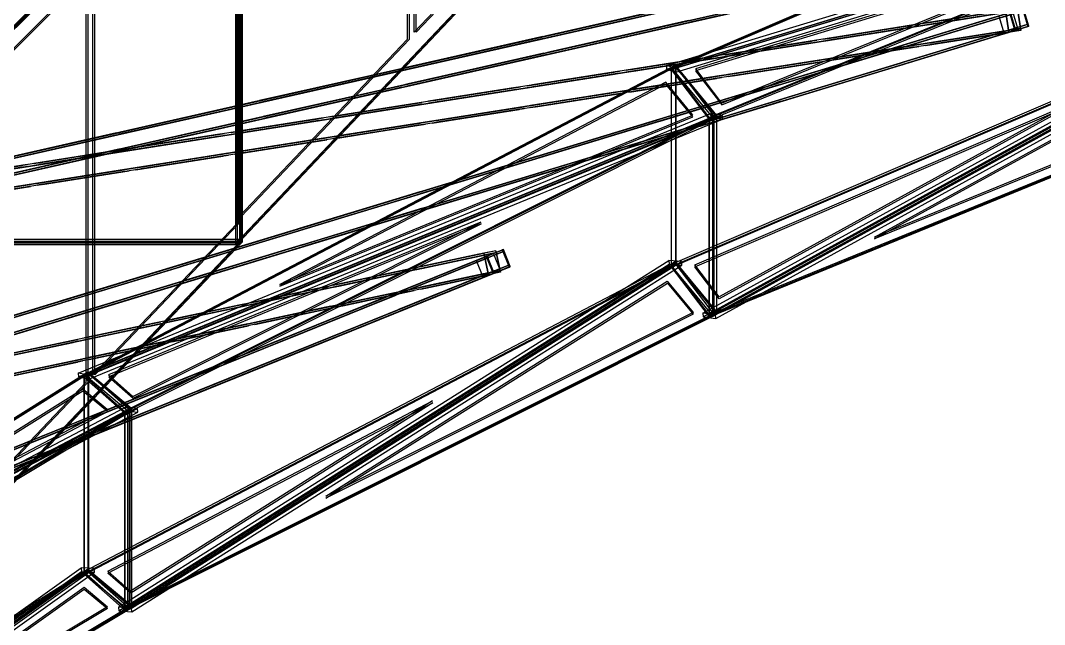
# Model space of a CAD drawing. Header units: millimetres. Extents: x -52000 to 48850, y -48850 to 51750.
# Drawn here: x -29359 to -21016, y -34283 to -29359 of the extents above; entities that cross this region are included whole.
import ezdxf

# ---------------------------------------------------------------- set-up
doc = ezdxf.new("R2010")
doc.units = ezdxf.units.MM
doc.layers.add('D-STR-STRC', color=7, linetype='Continuous', lineweight=25)

msp = doc.modelspace()

# ---------------------------------------------------------------- linework, layer by layer
at = {"layer": 'D-STR-STRC'}
for points in [[(-31179.5, -27590.5), (-31179.5, -31179.5), (-26661.6, -26661.6), (-26661.6, -23312.5)], [(-31164.6, -27590.5), (-31164.6, -31179.5), (-26646.6, -26661.6), (-26646.6, -23312.5)], [(-27605.6, -31179.5), (-27605.6, -27590.5), (-23327.6, -23312.5), (-23327.6, -26661.6)], [(-27590.5, -31179.5), (-27590.5, -27590.5), (-23312.5, -23312.5), (-23312.5, -26661.6)], [(-26151.1, -29455), (-26151.1, -26324.6), (-24782, -24951.3), (-24782, -28013.2)], [(-26136.1, -29455), (-26136.1, -26324.6), (-24766.9, -24951.3), (-24766.9, -28013.2)], [(-27577.1, -30956.7), (-27577.1, -27754.9), (-26208, -26381.6), (-26208, -29514.9)], [(-27562, -30956.7), (-27562, -27754.9), (-26192.9, -26381.6), (-26192.9, -29514.9)], [(-31257.2, -35055.1), (-31257.2, -31242.2), (-27567.3, -27552.3), (-27567.3, -31165.2)], [(-31242.2, -35055.1), (-31242.2, -31242.2), (-27552.3, -27552.3), (-27552.3, -31165.2)], [(-31184.9, -31184.9), (-27572.4, -31184.9), (-27572.4, -27572.4), (-31184.9, -27572.4)], [(-31178.8, -31178.8), (-27591.2, -31178.8), (-27591.2, -27591.2), (-31178.8, -27591.2)], [(-31164.5, -31164.5), (-27553, -31164.5), (-27553, -27553), (-31164.5, -27553)], [(-31158.9, -31158.9), (-27572.3, -31158.9), (-27572.3, -27572.3), (-31158.9, -27572.3)], [(-30930.1, -30807.6), (-30845.5, -30788.5), (-16952, -27648.8), (-17036.6, -27667.9)], [(-30926.5, -30823.2), (-30842, -30804.1), (-16948.5, -27664.4), (-17033.1, -27683.5)], [(-24058.6, -29744.5), (-18919.7, -28182.8), (-19232.1, -27673.1)], [(-24057.7, -29759.7), (-18918.8, -28198), (-19231.2, -27688.3)], [(-30900.5, -30938.3), (-30816, -30919.2), (-16922.5, -27779.5), (-17007.1, -27798.6)], [(-28768.1, -32247.8), (-28768.1, -28936.3), (-27596.5, -27761.6), (-27596.5, -31015.9)], [(-28753.1, -32247.8), (-28753.1, -28936.3), (-27581.5, -27761.6), (-27581.5, -31015.9)], [(-30897, -30954), (-30812.4, -30934.8), (-16919, -27795.1), (-17003.5, -27814.2)], [(-24058.6, -29744.5), (-23746.2, -30154.7), (-18919.7, -28182.8)], [(-24057.6, -29759.8), (-23745.2, -30169.9), (-18918.7, -28198.1)], [(-23859.5, -29753.2), (-23647.2, -30031.9), (-20366.6, -28691.7)], [(-23858.5, -29768.4), (-23646.1, -30047.2), (-20365.6, -28706.9)], [(-29998.1, -33541.1), (-29998.1, -30169.6), (-28826.5, -28994.9), (-28826.5, -32309.2)], [(-29983, -33541.1), (-29983, -30169.6), (-28811.5, -28994.9), (-28811.5, -32309.2)], [(-23882.5, -29368.8), (-22806.9, -29125.7), (-22754.2, -29113.8)], [(-23904, -29373.6), (-23851.3, -29361.7), (-22775.7, -29118.6)], [(-32979.5, -32846.5), (-32866, -32812), (-21187.3, -29262), (-21300.8, -29296.5)], [(-32974.9, -32861.8), (-32861.4, -32827.3), (-21182.6, -29277.3), (-21296.1, -29311.9)], [(-21233.7, -29278), (-21233.7, -29278), (-30882.8, -30798.1), (-30882.8, -30798.1)], [(-25094.9, -29489), (-25042.1, -29477.1), (-23966.5, -29234)], [(-25091.3, -29504.6), (-25038.6, -29492.7), (-23963, -29249.6)], [(-25073.3, -29484.1), (-23997.7, -29241), (-23945, -29229.1)], [(-25069.8, -29499.7), (-23994.2, -29256.6), (-23941.5, -29244.7)], [(-23747.3, -31759.4), (-24059.7, -31349.3), (-19233.2, -29277.9)], [(-23747.1, -31759.5), (-19233, -29277.9), (-18920.6, -29787.6)], [(-21376.5, -29284.2), (-22013.1, -29384.5), (-22013.1, -29384.5)], [(-21335, -29277.7), (-21335, -29277.7), (-21971.7, -29378)], [(-21307, -29455.5), (-21335, -29277.7), (-21335, -29277.7), (-21307, -29455.5)], [(-21300.8, -29296.5), (-21257.2, -29440.1), (-21143.7, -29405.6), (-21187.3, -29262)], [(-21208.2, -29440), (-21236.2, -29262.1), (-21236.2, -29262.1), (-21208.2, -29440)], [(-21194.8, -29264.3), (-21151.2, -29407.9), (-21143.7, -29405.6), (-21187.3, -29262)], [(-25065.3, -29619.7), (-25012.6, -29607.8), (-23937, -29364.7)], [(-25043.8, -29614.8), (-23968.2, -29371.7), (-23915.5, -29359.8)], [(-23746.2, -31774.7), (-24058.6, -31364.5), (-19232.1, -29293.1)], [(-23746.2, -31774.7), (-19232.1, -29293.1), (-18919.7, -29802.8)], [(-22222.2, -29576.6), (-22151.5, -29555.1), (-21319.3, -29302.2)], [(-22217.6, -29591.9), (-22146.8, -29570.4), (-21314.6, -29317.5)], [(-22205.7, -29571.6), (-21373.5, -29318.7), (-21302.8, -29297.1)], [(-22201.1, -29586.9), (-21368.9, -29334), (-21298.1, -29312.5)], [(-21374, -29300.1), (-22010.7, -29400.4), (-22010.7, -29400.4)], [(-21332.5, -29293.5), (-21332.5, -29293.5), (-21969.2, -29393.8)], [(-21388.7, -29323.3), (-21345, -29466.8), (-21231.5, -29432.3), (-21275.2, -29288.8)], [(-21300.8, -29296.5), (-21257.2, -29440.1), (-21249.6, -29437.8), (-21293.2, -29294.2)], [(-32940.6, -32974.7), (-32827.1, -32940.2), (-21148.3, -29390.2), (-21261.8, -29424.8)], [(-32935.9, -32990), (-32822.4, -32955.5), (-21143.7, -29405.6), (-21257.2, -29440.1)], [(-21210.7, -29424.1), (-21210.7, -29424.1), (-30859.7, -30944.3), (-30859.7, -30944.3)], [(-25061.8, -29635.3), (-25009.1, -29623.4), (-23933.5, -29380.3)], [(-25040.3, -29630.4), (-23964.7, -29387.3), (-23912, -29375.4)], [(-22109, -29399.6), (-22817.2, -29511.2), (-22817.2, -29511.2)], [(-22106.5, -29415.5), (-22814.7, -29527), (-22814.7, -29527)], [(-22067.5, -29393.1), (-22067.5, -29393.1), (-22775.7, -29504.7)], [(-22065, -29408.9), (-22065, -29408.9), (-22773.3, -29520.5)], [(-22400.8, -31124.7), (-19325.7, -29434.2), (-19112.9, -29781.4)], [(-22400, -31139.9), (-19324.8, -29449.4), (-19112, -29796.6)], [(-22183.3, -29704.8), (-22112.5, -29683.3), (-21280.3, -29430.4)], [(-22178.6, -29720.1), (-22107.9, -29698.6), (-21275.7, -29445.7)], [(-22166.7, -29699.8), (-21334.6, -29446.9), (-21263.8, -29425.4)], [(-22162.1, -29715.1), (-21329.9, -29462.2), (-21259.2, -29440.7)], [(-21351, -29446.2), (-21987.6, -29546.6), (-21987.6, -29546.6)], [(-21309.5, -29439.7), (-21309.5, -29439.7), (-21946.1, -29540)], [(-26252.6, -29750.6), (-26199.9, -29738.7), (-25124.3, -29495.6)], [(-26249.1, -29766.2), (-26196.4, -29754.3), (-25120.8, -29511.2)], [(-26231.1, -29745.7), (-25155.5, -29502.7), (-25102.8, -29490.8)], [(-26227.6, -29761.4), (-25152, -29518.3), (-25099.3, -29506.4)], [(-22913.1, -29526.3), (-23621.3, -29637.9), (-23621.3, -29637.9)], [(-22871.6, -29519.8), (-22871.6, -29519.8), (-23579.8, -29631.4)], [(-21348.5, -29462.1), (-21985.1, -29562.4), (-21985.1, -29562.4)], [(-21307, -29455.5), (-21307, -29455.5), (-21943.6, -29555.8)], [(-22910.6, -29542.1), (-23618.8, -29653.7), (-23618.8, -29653.7)], [(-22869.1, -29535.6), (-22869.1, -29535.6), (-23577.3, -29647.2)], [(-23195.5, -29872.5), (-23124.7, -29850.9), (-22228.8, -29578.6)], [(-23190.8, -29887.8), (-23120.1, -29866.3), (-22224.2, -29593.9)], [(-23178.9, -29867.4), (-22283.1, -29595.1), (-22212.3, -29573.6)], [(-23174.3, -29882.7), (-22278.4, -29610.4), (-22207.6, -29588.9)], [(-22083.4, -29561.6), (-22791.7, -29673.2), (-22791.7, -29673.2)], [(-22081, -29577.5), (-22789.2, -29689), (-22789.2, -29689)], [(-22042, -29555.1), (-22042, -29555.1), (-22750.2, -29666.7)], [(-22039.5, -29570.9), (-22039.5, -29570.9), (-22747.7, -29682.5)], [(-26223.1, -29881.3), (-26170.4, -29869.4), (-25094.8, -29626.3)], [(-26219.6, -29896.9), (-26166.9, -29885), (-25091.3, -29641.9)], [(-26201.6, -29876.5), (-25126, -29633.4), (-25073.3, -29621.5)], [(-26198.1, -29892.1), (-25122.5, -29649), (-25069.7, -29637.1)], [(-23717.1, -29653), (-24425.4, -29764.6), (-24425.4, -29764.6)], [(-23714.6, -29668.8), (-24422.9, -29780.4), (-24422.9, -29780.4)], [(-23675.6, -29646.5), (-23675.6, -29646.5), (-24383.9, -29758.1)], [(-23673.2, -29662.3), (-23673.2, -29662.3), (-24381.4, -29773.9)], [(-22887.5, -29688.3), (-23595.8, -29799.9), (-23595.8, -29799.9)], [(-22846, -29681.8), (-22846, -29681.8), (-23554.3, -29793.4)], [(-22843.6, -29697.6), (-22843.6, -29697.6), (-23551.8, -29809.2)], [(-28843.3, -32249.3), (-23684.6, -30132.3), (-24022.9, -29722.1)], [(-28842.1, -32264.5), (-23683.4, -30147.5), (-24021.8, -29737.3)], [(-27410.4, -30012.3), (-27357.7, -30000.3), (-26282.1, -29757.3)], [(-27406.9, -30027.9), (-27354.2, -30015.9), (-26278.6, -29772.9)], [(-27388.9, -30007.4), (-26313.3, -29764.3), (-26260.6, -29752.4)], [(-27385.4, -30023), (-26309.8, -29779.9), (-26257.1, -29768)], [(-24521.2, -29779.7), (-25229.5, -29891.3), (-25229.5, -29891.3)], [(-24479.7, -29773.2), (-24479.7, -29773.2), (-25188, -29884.7)], [(-24094.8, -29755.4), (-24019.5, -29779.3), (-24021.4, -29748.9), (-24096.7, -29724.9)], [(-24054.3, -31370.1), (-24054.3, -29750.1), (-24058.6, -29744.5), (-24058.6, -31364.5)], [(-23746.3, -31773.8), (-23746.4, -30155.3), (-24058.5, -29745.3), (-24058.4, -31363.9)], [(-23718.7, -31768.5), (-23718.8, -30150), (-24056.8, -29740.8), (-24056.7, -31359.3)], [(-24018.2, -31347.8), (-24018.2, -29727.8), (-24022.9, -29722.1), (-24022.9, -31342.1)], [(-23684.7, -31751.4), (-23684.8, -30132.9), (-24022.8, -29722.9), (-24022.7, -31341.5)], [(-23707.7, -31758.1), (-23707.8, -30139.5), (-24019.9, -29728.8), (-24019.8, -31347.3)], [(-22885, -29704.1), (-23593.3, -29815.7), (-23593.3, -29815.7)], [(-23156.5, -30000.7), (-23085.7, -29979.2), (-22189.8, -29706.8)], [(-23151.8, -30016), (-23081.1, -29994.5), (-22185.2, -29722.1)], [(-23140, -29995.6), (-22244.1, -29723.3), (-22173.3, -29701.8)], [(-23135.3, -30011), (-22239.4, -29738.6), (-22168.7, -29717.1)], [(-27245.8, -31510.8), (-23881.3, -30130.1), (-24101.9, -29862.6)], [(-24518.7, -29795.5), (-25227, -29907.1), (-25227, -29907.1)], [(-24477.2, -29789), (-24477.2, -29789), (-25185.5, -29900.5)], [(-23691.6, -29815), (-24399.9, -29926.6), (-24399.9, -29926.6)], [(-23689.1, -29830.8), (-24397.4, -29942.4), (-24397.4, -29942.4)], [(-23650.1, -29808.5), (-23650.1, -29808.5), (-24358.4, -29920.1)], [(-23647.6, -29824.3), (-23647.6, -29824.3), (-24355.9, -29935.9)], [(-27380.9, -30143), (-27328.2, -30131), (-26252.6, -29888)], [(-27377.4, -30158.6), (-27324.7, -30146.7), (-26249, -29903.6)], [(-27359.4, -30138.1), (-26283.8, -29895), (-26231.1, -29883.1)], [(-27355.9, -30153.7), (-26280.2, -29910.6), (-26227.5, -29898.7)], [(-27244.6, -31526), (-23880.1, -30145.3), (-24100.8, -29877.8)], [(-25325.3, -29906.4), (-26033.6, -30018), (-26033.6, -30018)], [(-25322.8, -29922.2), (-26031.1, -30033.8), (-26031.1, -30033.8)], [(-25283.8, -29899.8), (-25283.8, -29899.8), (-25992.1, -30011.4)], [(-25281.3, -29915.6), (-25281.3, -29915.6), (-25989.6, -30027.2)], [(-24495.7, -29941.7), (-25204, -30053.3), (-25204, -30053.3)], [(-24454.2, -29935.2), (-24454.2, -29935.2), (-25162.5, -30046.7)], [(-24451.7, -29951), (-24451.7, -29951), (-25160, -30062.6)], [(-24168.7, -30168.3), (-24097.9, -30146.8), (-23202, -29874.5)], [(-24164, -30183.6), (-24093.3, -30162.1), (-23197.4, -29889.8)], [(-24152.2, -30163.3), (-23256.3, -29890.9), (-23185.5, -29869.4)], [(-24147.5, -30178.6), (-23251.6, -29906.3), (-23180.9, -29884.7)], [(-28568.2, -30273.9), (-28515.5, -30262), (-27439.9, -30018.9)], [(-28564.7, -30289.5), (-28512, -30277.6), (-27436.4, -30034.5)], [(-28546.7, -30269), (-27471.1, -30026), (-27418.4, -30014.1)], [(-28543.2, -30284.6), (-27467.6, -30041.6), (-27414.9, -30029.7)], [(-26129.4, -30033.1), (-26837.7, -30144.6), (-26837.7, -30144.6)], [(-26087.9, -30026.5), (-26087.9, -30026.5), (-26796.2, -30138.1)], [(-24493.2, -29957.5), (-25201.5, -30069.1), (-25201.5, -30069.1)], [(-24129.7, -30296.5), (-24059, -30275), (-23163.1, -30002.7)], [(-24125.1, -30311.8), (-24054.3, -30290.3), (-23158.4, -30018)], [(-24113.2, -30291.5), (-23217.3, -30019.2), (-23146.6, -29997.6)], [(-24108.6, -30306.8), (-23212.7, -30034.5), (-23141.9, -30013)], [(-23666.3, -31612.5), (-23865.7, -31350.8), (-20785.4, -30028.8)], [(-26126.9, -30048.9), (-26835.2, -30160.4), (-26835.2, -30160.4)], [(-26085.4, -30042.3), (-26085.4, -30042.3), (-26793.7, -30153.9)], [(-25299.8, -30068.4), (-26008, -30180), (-26008, -30180)], [(-25297.3, -30084.2), (-26005.6, -30195.8), (-26005.6, -30195.8)], [(-25258.3, -30061.8), (-25258.3, -30061.8), (-25966.6, -30173.4)], [(-25255.8, -30077.6), (-25255.8, -30077.6), (-25964.1, -30189.2)], [(-23665.2, -31627.8), (-23864.6, -31366), (-20784.4, -30044.1)], [(-23727.3, -30146), (-23638.3, -30164.1), (-23640.7, -30133.7), (-23729.7, -30115.6)], [(-28843.3, -32249.3), (-28504.9, -32548), (-23684.6, -30132.3)], [(-28842, -32264.5), (-28503.6, -32563.2), (-23683.3, -30147.5)], [(-28538.7, -30404.6), (-28486, -30392.7), (-27410.4, -30149.6)], [(-28535.2, -30420.2), (-28482.4, -30408.3), (-27406.8, -30165.2)], [(-28517.2, -30399.7), (-27441.6, -30156.7), (-27388.8, -30144.8)], [(-28513.6, -30415.3), (-27438, -30172.3), (-27385.3, -30160.4)], [(-26933.5, -30159.7), (-27641.7, -30271.3), (-27641.7, -30271.3)], [(-26931, -30175.5), (-27639.3, -30287.1), (-27639.3, -30287.1)], [(-26892, -30153.2), (-26892, -30153.2), (-27600.3, -30264.8)], [(-26889.5, -30169), (-26889.5, -30169), (-27597.8, -30280.6)], [(-26103.9, -30195.1), (-26812.1, -30306.6), (-26812.1, -30306.6)], [(-26062.4, -30188.5), (-26062.4, -30188.5), (-26770.6, -30300.1)], [(-25141.9, -30464.1), (-25071.2, -30442.6), (-24175.3, -30170.3)], [(-25137.3, -30479.4), (-25066.5, -30457.9), (-24170.6, -30185.6)], [(-25125.4, -30459.1), (-24229.5, -30186.8), (-24158.8, -30165.3)], [(-25120.8, -30474.4), (-24224.9, -30202.1), (-24154.1, -30180.6)], [(-23750.5, -30149.1), (-23750.5, -31769.1), (-23746.2, -31774.7), (-23746.2, -30154.7)], [(-23689.2, -30126.6), (-23689.2, -31746.6), (-23684.6, -31752.3), (-23684.6, -30132.3)], [(-29726, -30535.5), (-29673.3, -30523.6), (-28597.7, -30280.6)], [(-29704.5, -30530.7), (-28628.9, -30287.6), (-28576.2, -30275.7)], [(-27696.1, -30279.9), (-27696.1, -30279.9), (-28404.3, -30391.5)], [(-26101.4, -30210.9), (-26809.6, -30322.5), (-26809.6, -30322.5)], [(-26059.9, -30204.3), (-26059.9, -30204.3), (-26768.2, -30315.9)], [(-29722.5, -30551.1), (-29669.8, -30539.2), (-28594.2, -30296.2)], [(-29701, -30546.3), (-28625.4, -30303.2), (-28572.6, -30291.3)], [(-27737.6, -30286.4), (-28445.8, -30398), (-28445.8, -30398)], [(-27735.1, -30302.2), (-28443.3, -30413.8), (-28443.3, -30413.8)], [(-27693.6, -30295.7), (-27693.6, -30295.7), (-28401.8, -30407.3)], [(-26908, -30321.7), (-27616.2, -30433.3), (-27616.2, -30433.3)], [(-26905.5, -30337.5), (-27613.7, -30449.1), (-27613.7, -30449.1)], [(-26866.5, -30315.2), (-26866.5, -30315.2), (-27574.7, -30426.8)], [(-26864, -30331), (-26864, -30331), (-27572.2, -30442.6)], [(-25102.9, -30592.3), (-25032.2, -30570.8), (-24136.3, -30298.5)], [(-25098.3, -30607.6), (-25027.5, -30586.1), (-24131.6, -30313.8)], [(-25086.4, -30587.3), (-24190.5, -30315), (-24119.8, -30293.5)], [(-25081.8, -30602.6), (-24185.9, -30330.3), (-24115.1, -30308.8)], [(-29696.5, -30666.2), (-29643.8, -30654.3), (-28568.1, -30411.3)], [(-29692.9, -30681.9), (-29640.2, -30669.9), (-28564.6, -30426.9)], [(-29675, -30661.4), (-28599.3, -30418.3), (-28546.6, -30406.4)], [(-29671.4, -30677), (-28595.8, -30433.9), (-28543.1, -30422)], [(-28541.6, -30413.1), (-29249.9, -30524.7), (-29249.9, -30524.7)], [(-28539.2, -30428.9), (-29247.4, -30540.5), (-29247.4, -30540.5)], [(-28500.2, -30406.6), (-28500.2, -30406.6), (-29208.4, -30518.2)], [(-28497.7, -30422.4), (-28497.7, -30422.4), (-29205.9, -30534)], [(-27712, -30448.4), (-28420.3, -30560), (-28420.3, -30560)], [(-27670.5, -30441.9), (-27670.5, -30441.9), (-28378.8, -30553.5)], [(-29304.2, -30533.3), (-29304.2, -30533.3), (-30012.5, -30644.8)], [(-27709.5, -30464.2), (-28417.8, -30575.8), (-28417.8, -30575.8)], [(-27668.1, -30457.7), (-27668.1, -30457.7), (-28376.3, -30569.3)], [(-26115.1, -30759.9), (-26044.4, -30738.4), (-25148.5, -30466.1)], [(-26110.5, -30775.2), (-26039.7, -30753.7), (-25143.8, -30481.4)], [(-26098.6, -30754.9), (-25202.7, -30482.6), (-25132, -30461.1)], [(-26094, -30770.2), (-25198.1, -30497.9), (-25127.3, -30476.4)], [(-29345.7, -30539.8), (-30054, -30651.4), (-30054, -30651.4)], [(-29343.2, -30555.6), (-30051.5, -30667.2), (-30051.5, -30667.2)], [(-29301.8, -30549.1), (-29301.8, -30549.1), (-30010, -30660.6)], [(-28516.1, -30575.1), (-29224.4, -30686.7), (-29224.4, -30686.7)], [(-28513.6, -30590.9), (-29221.9, -30702.5), (-29221.9, -30702.5)], [(-28474.6, -30568.6), (-28474.6, -30568.6), (-29182.9, -30680.2)], [(-28472.1, -30584.4), (-28472.1, -30584.4), (-29180.4, -30696)], [(-26076.2, -30888.1), (-26005.4, -30866.6), (-25109.5, -30594.3)], [(-26071.5, -30903.5), (-26000.8, -30881.9), (-25104.9, -30609.6)], [(-26059.7, -30883.1), (-25163.8, -30610.8), (-25093, -30589.3)], [(-26055, -30898.4), (-25159.1, -30626.1), (-25088.4, -30604.6)], [(-29320.2, -30701.8), (-30028.5, -30813.4), (-30028.5, -30813.4)], [(-29278.7, -30695.3), (-29278.7, -30695.3), (-29987, -30806.8)], [(-29317.7, -30717.6), (-30026, -30829.2), (-30026, -30829.2)], [(-29276.2, -30711.1), (-29276.2, -30711.1), (-29984.5, -30822.6)], [(-27088.4, -31055.8), (-27017.6, -31034.3), (-26121.7, -30761.9)], [(-27083.7, -31071.1), (-27013, -31049.6), (-26117.1, -30777.2)], [(-27071.9, -31050.7), (-26176, -30778.4), (-26105.2, -30756.9)], [(-27067.2, -31066.1), (-26171.3, -30793.7), (-26100.6, -30772.2)], [(-27049.4, -31184), (-26978.7, -31162.5), (-26082.8, -30890.1)], [(-27044.8, -31199.3), (-26974, -31177.8), (-26078.1, -30905.5)], [(-27032.9, -31179), (-26137, -30906.6), (-26066.2, -30885.1)], [(-27028.2, -31194.3), (-26132.3, -30921.9), (-26061.6, -30900.4)], [(-28641.3, -32247.4), (-28442.4, -32423), (-25608.1, -31002.6)], [(-28640.1, -32262.6), (-28441.1, -32438.2), (-25606.8, -31017.8)], [(-28061.6, -31351.6), (-27990.9, -31330.1), (-27095, -31057.8)], [(-28057, -31366.9), (-27986.2, -31345.4), (-27090.3, -31073.1)], [(-28045.1, -31346.6), (-27149.2, -31074.3), (-27078.4, -31052.7)], [(-28040.4, -31361.9), (-27144.5, -31089.6), (-27073.8, -31068.1)], [(-31179.5, -31179.5), (-27590.5, -31179.5), (-27590.5, -31159.5), (-31179.5, -31159.5)], [(-31165.2, -31165.2), (-27552.3, -31165.2), (-27552.3, -31145.2), (-31165.2, -31145.2)], [(-28022.6, -31479.8), (-27951.9, -31458.3), (-27056, -31186)], [(-28018, -31495.1), (-27947.2, -31473.6), (-27051.3, -31201.3)], [(-28006.1, -31474.8), (-27110.2, -31202.5), (-27039.5, -31181)], [(-28001.5, -31490.1), (-27105.6, -31217.8), (-27034.8, -31196.3)], [(-35405.7, -35266.3), (-35265.3, -35209.4), (-25424.6, -31225.6), (-25565, -31282.5)], [(-35399.7, -35281.1), (-35259.3, -35224.3), (-25418.6, -31240.5), (-25559, -31297.3)], [(-25482, -31251.2), (-25482, -31251.2), (-32916.3, -32828.6), (-32916.3, -32828.6)], [(-26328.9, -31591.7), (-26241.4, -31556.3), (-25549.7, -31276.3)], [(-26318, -31587.3), (-25626.3, -31307.3), (-25538.8, -31271.9)], [(-26311.9, -31602.1), (-25620.3, -31322.1), (-25532.8, -31286.7)], [(-25624.3, -31265), (-26134.3, -31373.2), (-26134.3, -31373.2)], [(-25620.9, -31280.7), (-26131, -31388.9), (-26131, -31388.9)], [(-25583.2, -31256.3), (-25583.2, -31256.3), (-26093.2, -31364.5)], [(-25579.8, -31272), (-25579.8, -31272), (-26089.9, -31380.2)], [(-25645, -31314.9), (-25588.7, -31453.9), (-25448.3, -31397.1), (-25504.6, -31258)], [(-25545.8, -31432.4), (-25583.2, -31256.3), (-25583.2, -31256.3), (-25545.8, -31432.4)], [(-25565, -31282.5), (-25508.7, -31421.5), (-25368.3, -31364.7), (-25424.6, -31225.6)], [(-25565, -31282.5), (-25508.7, -31421.5), (-25499.4, -31417.7), (-25555.7, -31278.7)], [(-25448, -31411.6), (-25485.3, -31235.5), (-25485.3, -31235.5), (-25448, -31411.6)], [(-25434, -31229.4), (-25377.7, -31368.5), (-25368.3, -31364.7), (-25424.6, -31225.6)], [(-35355.4, -35390.5), (-35215, -35333.6), (-25374.3, -31349.8), (-25514.7, -31406.7)], [(-35349.4, -35405.3), (-35209, -35348.5), (-25368.3, -31364.7), (-25508.7, -31421.5)], [(-29034.8, -31647.4), (-28964.1, -31625.9), (-28068.2, -31353.6)], [(-29030.2, -31662.7), (-28959.4, -31641.2), (-28063.5, -31368.9)], [(-29018.3, -31642.4), (-28122.4, -31370.1), (-28051.7, -31348.6)], [(-29013.7, -31657.7), (-28117.8, -31385.4), (-28047, -31363.9)], [(-28506.2, -34152.8), (-28844.5, -33854.1), (-24024.2, -31326.9)], [(-28504.9, -34168), (-28843.3, -33869.3), (-24022.9, -31342.1)], [(-28506, -34152.8), (-24024, -31326.9), (-23685.7, -31737.1)], [(-28504.9, -34168), (-24022.9, -31342.1), (-23684.6, -31752.3)], [(-26322.9, -31606.6), (-26235.4, -31571.1), (-25543.7, -31291.1)], [(-23972.2, -31324.3), (-24077.2, -31314.3), (-24074.9, -31344.7), (-23969.8, -31354.7)], [(-25451.3, -31396), (-25451.3, -31396), (-32885.6, -32973.4), (-32885.6, -32973.4)], [(-26229.2, -31393.4), (-26810.1, -31516.6), (-26810.1, -31516.6)], [(-26225.9, -31409), (-26806.8, -31532.3), (-26806.8, -31532.3)], [(-26188.1, -31384.7), (-26188.1, -31384.7), (-26769.1, -31507.9)], [(-26184.8, -31400.3), (-26184.8, -31400.3), (-26765.7, -31523.6)], [(-26278.6, -31715.9), (-26191.1, -31680.5), (-25499.4, -31400.5)], [(-26272.6, -31730.8), (-26185.1, -31695.3), (-25493.4, -31415.3)], [(-26267.7, -31711.5), (-25576, -31431.5), (-25488.5, -31396.1)], [(-26261.7, -31726.3), (-25570, -31446.3), (-25482.5, -31410.9)], [(-25590.2, -31425.4), (-26100.3, -31533.7), (-26100.3, -31533.7)], [(-25586.9, -31441.1), (-26096.9, -31549.3), (-26096.9, -31549.3)], [(-25549.1, -31416.7), (-25549.1, -31416.7), (-26059.2, -31524.9)], [(-25545.8, -31432.4), (-25545.8, -31432.4), (-26055.8, -31540.6)], [(-28995.9, -31775.6), (-28925.1, -31754.1), (-28029.2, -31481.8)], [(-28991.2, -31790.9), (-28920.5, -31769.4), (-28024.6, -31497.1)], [(-28979.4, -31770.6), (-28083.5, -31498.3), (-28012.7, -31476.8)], [(-28974.7, -31785.9), (-28078.8, -31513.6), (-28008, -31492.1)], [(-26905, -31536.8), (-27486, -31660), (-27486, -31660)], [(-26863.9, -31528), (-26863.9, -31528), (-27444.9, -31651.3)], [(-26871.4, -33237.8), (-24089.4, -31483.7), (-23879.3, -31738.3)], [(-26870.3, -33253), (-24088.3, -31498.9), (-23878.2, -31753.5)], [(-26901.7, -31552.4), (-27482.7, -31675.7), (-27482.7, -31675.7)], [(-26860.6, -31543.7), (-26860.6, -31543.7), (-27441.6, -31667)], [(-27149, -31923.7), (-27061.4, -31888.3), (-26311.8, -31584.8)], [(-27143, -31938.5), (-27055.4, -31903.1), (-26305.8, -31599.6)], [(-27138, -31919.3), (-26388.4, -31615.8), (-26300.8, -31580.4)], [(-27132, -31934.1), (-26382.4, -31630.6), (-26294.8, -31595.2)], [(-26195.1, -31553.8), (-26776.1, -31677.1), (-26776.1, -31677.1)], [(-26191.8, -31569.4), (-26772.8, -31692.7), (-26772.8, -31692.7)], [(-26154.1, -31545.1), (-26154.1, -31545.1), (-26735, -31668.3)], [(-26150.7, -31560.7), (-26150.7, -31560.7), (-26731.7, -31684)], [(-30008.1, -31943.2), (-29937.3, -31921.7), (-29041.4, -31649.4)], [(-30003.4, -31958.6), (-29932.7, -31937), (-29036.8, -31664.7)], [(-29991.6, -31938.2), (-29095.7, -31665.9), (-29024.9, -31644.4)], [(-29986.9, -31953.5), (-29091, -31681.2), (-29020.2, -31659.7)], [(-27580.9, -31680.2), (-28161.8, -31803.4), (-28161.8, -31803.4)], [(-27577.6, -31695.8), (-28158.5, -31819.1), (-28158.5, -31819.1)], [(-27539.8, -31671.4), (-27539.8, -31671.4), (-28120.7, -31794.7)], [(-27536.5, -31687.1), (-27536.5, -31687.1), (-28117.4, -31810.4)], [(-26871, -31697.2), (-27451.9, -31820.5), (-27451.9, -31820.5)], [(-26829.9, -31688.5), (-26829.9, -31688.5), (-27410.9, -31811.7)], [(-29969.1, -32071.5), (-29898.3, -32049.9), (-29002.4, -31777.6)], [(-29952.6, -32066.4), (-29056.7, -31794.1), (-28985.9, -31772.6)], [(-26867.7, -31712.8), (-27448.6, -31836.1), (-27448.6, -31836.1)], [(-26826.6, -31704.1), (-26826.6, -31704.1), (-27407.5, -31827.4)], [(-27098.7, -32047.9), (-27011.2, -32012.5), (-26261.5, -31709)], [(-27092.7, -32062.7), (-27005.1, -32027.3), (-26255.5, -31723.8)], [(-27087.7, -32043.5), (-26338.1, -31740), (-26250.5, -31704.6)], [(-27081.7, -32058.3), (-26332.1, -31754.8), (-26244.5, -31719.4)], [(-23696.8, -31758.5), (-23798.6, -31745.2), (-23796.6, -31775.7), (-23694.8, -31788.9)], [(-29964.4, -32086.8), (-29893.7, -32065.3), (-28997.8, -31792.9)], [(-29947.9, -32081.7), (-29052, -31809.4), (-28981.3, -31787.9)], [(-28256.7, -31823.6), (-28837.7, -31946.8), (-28837.7, -31946.8)], [(-28253.4, -31839.2), (-28834.4, -31962.5), (-28834.4, -31962.5)], [(-28215.6, -31814.8), (-28215.6, -31814.8), (-28796.6, -31938.1)], [(-28212.3, -31830.5), (-28212.3, -31830.5), (-28793.3, -31953.8)], [(-27546.8, -31840.6), (-28127.8, -31963.9), (-28127.8, -31963.9)], [(-27543.5, -31856.2), (-28124.5, -31979.5), (-28124.5, -31979.5)], [(-27505.7, -31831.9), (-27505.7, -31831.9), (-28086.7, -31955.1)], [(-27502.4, -31847.5), (-27502.4, -31847.5), (-28083.4, -31970.8)], [(-27969, -32255.7), (-27881.5, -32220.3), (-27131.8, -31916.8)], [(-27963, -32270.5), (-27875.5, -32235.1), (-27125.8, -31931.6)], [(-27958.1, -32251.3), (-27208.4, -31947.8), (-27120.9, -31912.3)], [(-27952.1, -32266.1), (-27202.4, -31962.6), (-27114.9, -31927.2)], [(-28932.6, -31967), (-29513.5, -32090.2), (-29513.5, -32090.2)], [(-28929.2, -31982.6), (-29510.2, -32105.9), (-29510.2, -32105.9)], [(-28891.5, -31958.2), (-28891.5, -31958.2), (-29472.4, -32081.5)], [(-28888.2, -31973.9), (-28888.2, -31973.9), (-29469.1, -32097.2)], [(-28222.7, -31984), (-28803.6, -32107.3), (-28803.6, -32107.3)], [(-28219.4, -31999.6), (-28800.3, -32122.9), (-28800.3, -32122.9)], [(-28181.6, -31975.3), (-28181.6, -31975.3), (-28762.6, -32098.5)], [(-28178.3, -31990.9), (-28178.3, -31990.9), (-28759.2, -32114.2)], [(-27907.8, -32375.5), (-27158.1, -32072), (-27070.6, -32036.6)], [(-28857.4, -32118.7), (-28857.4, -32118.7), (-29438.4, -32241.9)], [(-27918.7, -32379.9), (-27831.2, -32344.5), (-27081.6, -32041)], [(-27912.7, -32394.7), (-27825.2, -32359.3), (-27075.6, -32055.8)], [(-27901.8, -32390.3), (-27152.1, -32086.8), (-27064.6, -32051.4)], [(-28898.5, -32127.4), (-29479.5, -32250.7), (-29479.5, -32250.7)], [(-28895.2, -32143), (-29476.2, -32266.3), (-29476.2, -32266.3)], [(-28854.1, -32134.3), (-28854.1, -32134.3), (-29435.1, -32257.6)], [(-33624.6, -35244.5), (-28452.8, -32524.1), (-28809.4, -32225.4)], [(-33623.2, -35259.7), (-28451.4, -32539.3), (-28808, -32240.5)], [(-28886, -32263.1), (-28797, -32281.2), (-28799.3, -32250.8), (-28888.4, -32232.7)], [(-28837.3, -33874.6), (-28837.3, -32254.6), (-28843.3, -32249.3), (-28843.3, -33869.3)], [(-28505.1, -34167.2), (-28505.1, -32548.8), (-28843.1, -32250.2), (-28843.1, -33868.5)], [(-28483.1, -34161.3), (-28483.1, -32542.9), (-28839.4, -32245.2), (-28839.3, -33863.5)], [(-28803, -33850.8), (-28803, -32230.8), (-28809.4, -32225.4), (-28809.4, -33845.4)], [(-28453, -34143.2), (-28453, -32524.9), (-28809.2, -32226.3), (-28809.2, -33844.6)], [(-28471.1, -34150.1), (-28471.1, -32531.8), (-28809.1, -32232.4), (-28809.1, -33850.7)], [(-28789.1, -32587.7), (-28701.6, -32552.2), (-27951.9, -32248.8)], [(-28783.1, -32602.5), (-28695.5, -32567.1), (-27945.9, -32263.6)], [(-28778.1, -32583.2), (-28028.5, -32279.8), (-27940.9, -32244.3)], [(-28772.1, -32598.1), (-28022.5, -32294.6), (-27934.9, -32259.2)], [(-31539, -34049.8), (-28651.9, -32531.2), (-28850.9, -32364.4)], [(-28727.8, -32707.4), (-27978.2, -32404), (-27890.7, -32368.5)], [(-31537.6, -34065), (-28650.5, -32546.3), (-28849.6, -32379.6)], [(-28738.8, -32711.9), (-28651.3, -32676.4), (-27901.6, -32373)], [(-28732.8, -32726.7), (-28645.3, -32691.3), (-27895.6, -32387.8)], [(-28721.8, -32722.3), (-27972.2, -32418.8), (-27884.7, -32383.4)], [(-33624.6, -35244.5), (-33268, -35405.7), (-28452.8, -32524.1)], [(-28461.7, -34011.6), (-28647.4, -33847.6), (-26001.6, -32460.5)], [(-28460.4, -34026.8), (-28646.1, -33862.8), (-26000.3, -32475.7)], [(-28499.5, -32540.8), (-28401.6, -32552.9), (-28404.6, -32522.6), (-28502.5, -32510.4)], [(-28459.2, -32518.7), (-28459.2, -34138.7), (-28452.8, -34144.1), (-28452.8, -32524.1)], [(-33622.9, -35259.7), (-33266.3, -35420.9), (-28451.1, -32539.3)], [(-29609.1, -32919.7), (-29521.6, -32884.2), (-28772, -32580.7)], [(-29603.1, -32934.5), (-29515.6, -32899.1), (-28766, -32595.6)], [(-29598.2, -32915.2), (-28848.5, -32611.7), (-28761, -32576.3)], [(-29592.2, -32930.1), (-28842.5, -32626.6), (-28755, -32591.1)], [(-28510.9, -32542.7), (-28510.9, -34162.7), (-28504.9, -34168), (-28504.9, -32548)], [(-29558.9, -33043.9), (-29471.3, -33008.4), (-28721.7, -32705)], [(-29547.9, -33039.4), (-28798.2, -32735.9), (-28710.7, -32700.5)], [(-29552.9, -33058.7), (-29465.3, -33023.3), (-28715.7, -32719.8)], [(-29541.9, -33054.3), (-28792.2, -32750.8), (-28704.7, -32715.3)], [(-33269.7, -37010.6), (-33626.3, -36849.3), (-28811.1, -33830.2)], [(-33268, -37025.7), (-33624.6, -36864.5), (-28809.4, -33845.4)], [(-33269.3, -37010.6), (-28810.7, -33830.2), (-28454.1, -34128.9)], [(-33268, -37025.7), (-28809.4, -33845.4), (-28452.8, -34144.1)], [(-28758, -33825.8), (-28865.3, -33819.4), (-28862.3, -33849.8), (-28755, -33856.2)], [(-31216.5, -35673.3), (-28840.7, -33978.6), (-28650.7, -34137.7)], [(-31215.2, -35688.4), (-28839.4, -33993.7), (-28649.4, -34152.9)], [(-28454.2, -34150.2), (-28559.2, -34140.2), (-28556.8, -34170.6), (-28451.8, -34180.6)]]:
    msp.add_lwpolyline(points, close=True, dxfattribs=at)
for points in [[(-31179.5, -31179.5), (-26661.6, -26661.6)], [(-27590.5, -31159.5), (-23312.5, -26641.6)], [(-27590.5, -31179.5), (-23312.5, -26661.6)], [(-31242.2, -31242.2), (-27552.3, -27552.3)], [(-31242.2, -31262.2), (-27552.3, -27572.3)], [(-30930.1, -30807.6), (-17036.6, -27667.9)], [(-30924.4, -30806.4), (-17031, -27666.6)], [(-30851.1, -30789.8), (-16957.7, -27650.1)], [(-30845.5, -30788.5), (-16952, -27648.8)], [(-24058.6, -29744.5), (-19232.1, -27673.1)], [(-24054.3, -29750.1), (-19228.5, -27679)], [(-30897, -30954), (-17003.5, -27814.2)], [(-30891.4, -30952.7), (-16997.9, -27812.9)], [(-30818.1, -30936.1), (-16924.6, -27796.4)], [(-30812.4, -30934.8), (-16919, -27795.1)], [(-24096.7, -29724.9), (-18957.9, -28163.2)], [(-24094.8, -29755.4), (-18955.9, -28193.7)], [(-24021.4, -29748.9), (-18882.6, -28187.2)], [(-23750.5, -30149.1), (-18923.3, -28177)], [(-23746.2, -30154.7), (-18919.7, -28182.8)], [(-24019.5, -29779.3), (-18880.6, -28217.6)], [(-32873.6, -32814.3), (-21194.8, -29264.3)], [(-32866, -32812), (-21187.3, -29262)], [(-21236.2, -29262.1), (-30885.2, -30782.3)], [(-23798.6, -31745.2), (-19284.5, -29263.7)], [(-23696.8, -31758.5), (-19182.7, -29276.9)], [(-32979.5, -32846.5), (-21300.8, -29296.5)], [(-32972, -32844.2), (-21293.2, -29294.2)], [(-24058.6, -31364.5), (-19232.1, -29293.1)], [(-24054.3, -31370.1), (-19228.5, -29299)], [(-23796.6, -31775.7), (-19282.5, -29294.1)], [(-23694.8, -31788.9), (-19180.7, -29307.3)], [(-32935.9, -32990), (-21257.2, -29440.1)], [(-32928.3, -32987.7), (-21249.6, -29437.8)], [(-32830, -32957.8), (-21151.2, -29407.9)], [(-32822.4, -32955.5), (-21143.7, -29405.6)], [(-21208.2, -29440), (-30857.2, -30960.1)], [(-21345, -29466.8), (-21257.2, -29440.1)], [(-21208.2, -29440), (-21307, -29455.5)], [(-21231.5, -29432.3), (-21143.7, -29405.6)], [(-28843.3, -32249.3), (-24022.9, -29722.1)], [(-28837.3, -32254.6), (-24018.2, -29727.8)], [(-24058.5, -29745.3), (-24019.9, -29728.8)], [(-24056.8, -29740.8), (-24022.8, -29722.9)], [(-23750.5, -31769.1), (-18923.3, -29797)], [(-23746.2, -31774.7), (-18919.7, -29802.8)], [(-28888.4, -32232.7), (-23729.7, -30115.6)], [(-28886, -32263.1), (-23727.3, -30146)], [(-28799.3, -32250.8), (-23640.7, -30133.7)], [(-28797, -32281.2), (-23638.3, -30164.1)], [(-28510.9, -32542.7), (-23689.2, -30126.6)], [(-28504.9, -32548), (-23684.6, -30132.3)], [(-23746.4, -30155.3), (-23707.8, -30139.5)], [(-23718.8, -30150), (-23684.8, -30132.9)], [(-31242.2, -35035.1), (-27552.3, -31145.2)], [(-31242.2, -35055.1), (-27552.3, -31165.2)], [(-27591.2, -31178.8), (-27572.3, -31158.9)], [(-27572.4, -31184.9), (-27553, -31164.5)], [(-35405.7, -35266.3), (-25565, -31282.5)], [(-35396.4, -35262.5), (-25555.7, -31278.7)], [(-35274.7, -35213.2), (-25434, -31229.4)], [(-35265.3, -35209.4), (-25424.6, -31225.6)], [(-25485.3, -31235.5), (-32919.7, -32812.9)], [(-25645, -31314.9), (-25565, -31282.5)], [(-25485.3, -31235.5), (-25583.2, -31256.3)], [(-25504.6, -31258), (-25424.6, -31225.6)], [(-35218.4, -35352.2), (-25377.7, -31368.5)], [(-35209, -35348.5), (-25368.3, -31364.7)], [(-28843.3, -33869.3), (-24022.9, -31342.1)], [(-28837.3, -33874.6), (-24018.2, -31347.8)], [(-28559.2, -34140.2), (-24077.2, -31314.3)], [(-28556.8, -34170.6), (-24074.9, -31344.7)], [(-28454.2, -34150.2), (-23972.2, -31324.3)], [(-28451.8, -34180.6), (-23969.8, -31354.7)], [(-25448.3, -31397.1), (-25368.3, -31364.7)], [(-24058.4, -31363.9), (-24019.8, -31347.3)], [(-24056.7, -31359.3), (-24022.7, -31341.5)], [(-35349.4, -35405.3), (-25508.7, -31421.5)], [(-35340.1, -35401.5), (-25499.4, -31417.7)], [(-25448, -31411.6), (-32882.3, -32989)], [(-25588.7, -31453.9), (-25508.7, -31421.5)], [(-25448, -31411.6), (-25545.8, -31432.4)], [(-28510.9, -34162.7), (-23689.2, -31746.6)], [(-28504.9, -34168), (-23684.6, -31752.3)], [(-23746.3, -31773.8), (-23707.7, -31758.1)], [(-23718.7, -31768.5), (-23684.7, -31751.4)], [(-33624.6, -35244.5), (-28809.4, -32225.4)], [(-33615.1, -35248.8), (-28803, -32230.8)], [(-28843.1, -32250.2), (-28809.1, -32232.4)], [(-28839.4, -32245.2), (-28809.2, -32226.3)], [(-33674.3, -35230.9), (-28502.5, -32510.4)], [(-33576.4, -35243), (-28404.6, -32522.6)], [(-33277.5, -35401.5), (-28459.2, -32518.7)], [(-33268, -35405.7), (-28452.8, -32524.1)], [(-28505.1, -32548.8), (-28471.1, -32531.8)], [(-28483.1, -32542.9), (-28453, -32524.9)], [(-33671.2, -35261.2), (-28499.5, -32540.8)], [(-33573.4, -35273.3), (-28401.6, -32552.9)], [(-33624.6, -36864.5), (-28809.4, -33845.4)], [(-33615.1, -36868.8), (-28803, -33850.8)], [(-33323.9, -36999.8), (-28865.3, -33819.4)], [(-33320.9, -37030.1), (-28862.3, -33849.8)], [(-33216.6, -37006.2), (-28758, -33825.8)], [(-33213.6, -37036.5), (-28755, -33856.2)], [(-28843.1, -33868.5), (-28809.1, -33850.7)], [(-28839.3, -33863.5), (-28809.2, -33844.6)], [(-33277.5, -37021.5), (-28459.2, -34138.7)], [(-33268, -37025.7), (-28452.8, -34144.1)], [(-28505.1, -34167.2), (-28471.1, -34150.1)], [(-28483.1, -34161.3), (-28453, -34143.2)]]:
    msp.add_lwpolyline(points, dxfattribs=at)

doc.saveas('drawing.dxf')
